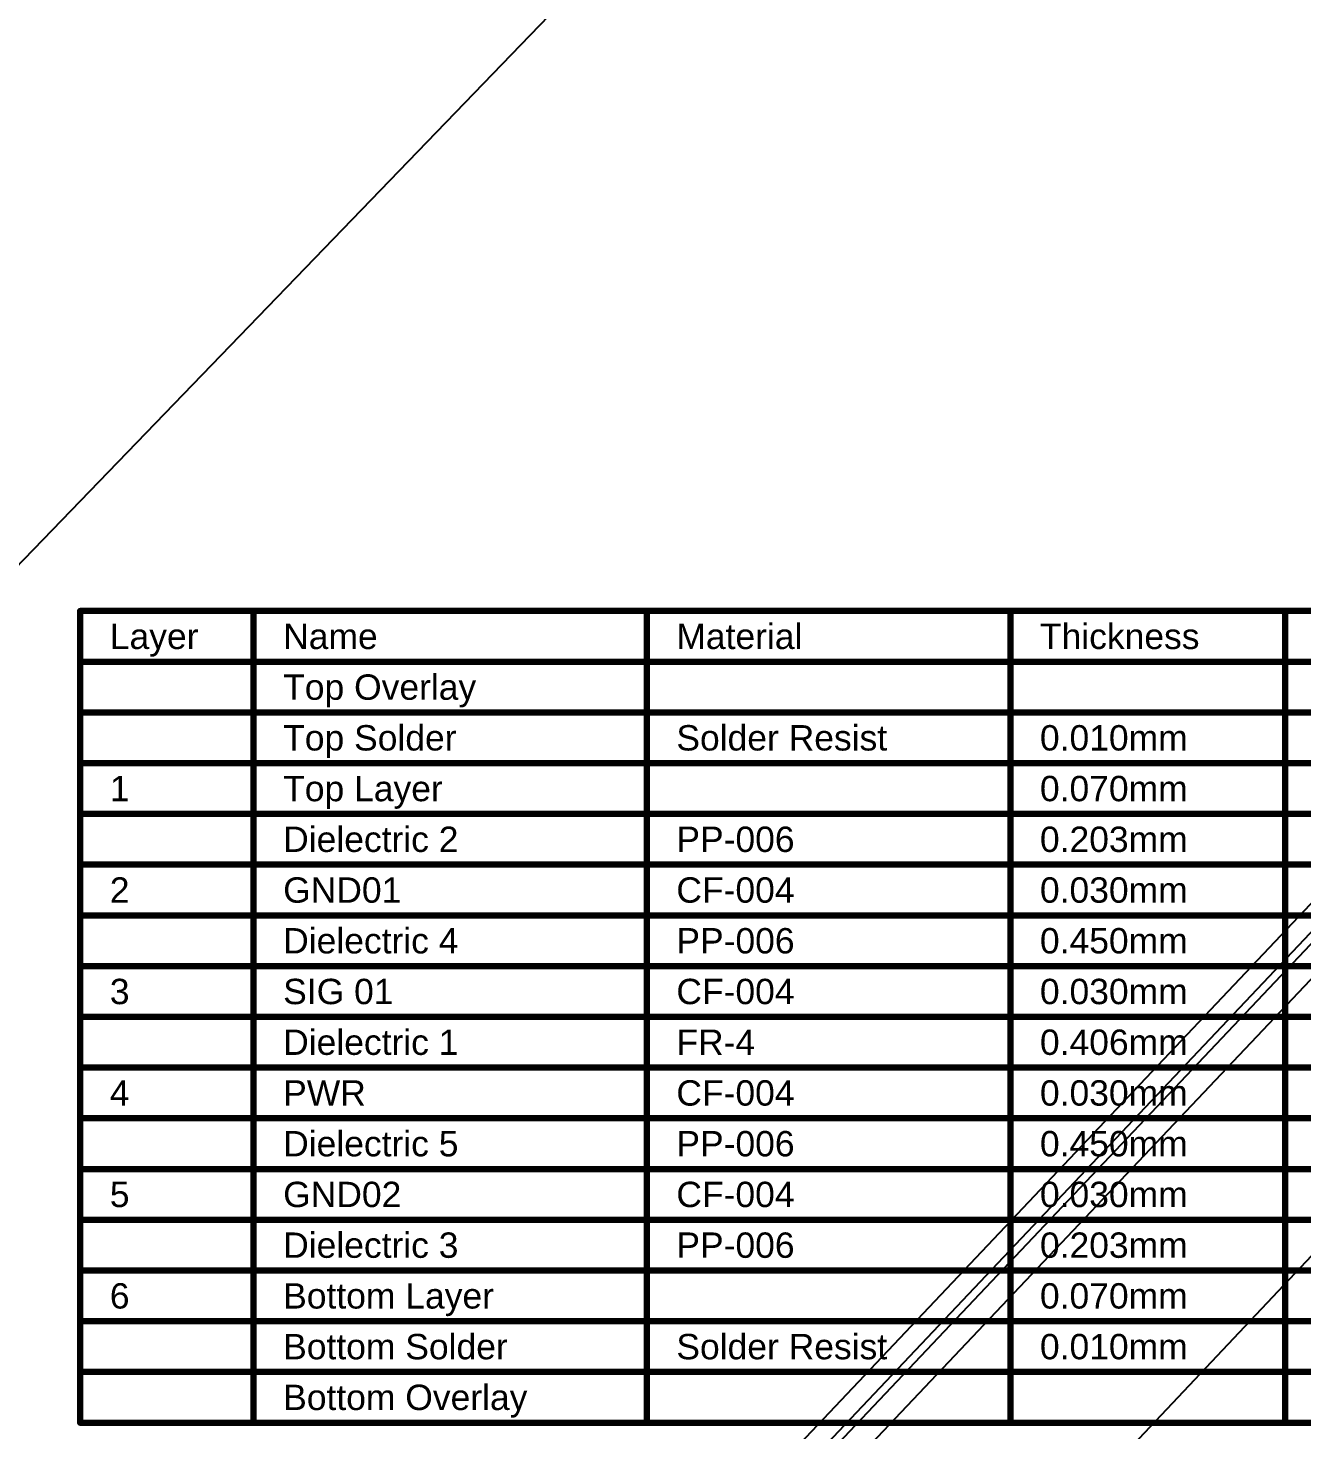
# Model space of a CAD drawing. Header units: inches. Extents: x 0 to 5379, y 0 to 5429.
# Drawn here: x 353.1 to 429.6, y 170.7 to 254.9 of the extents above; entities that cross this region are included whole.
import ezdxf

# ---------------------------------------------------------------- set-up
doc = ezdxf.new("R2010")
doc.units = ezdxf.units.IN
for name, color, linetype in [('Bottom Solder', 6, 'Continuous'), ('Fabrication', 76, 'Continuous'), ('Top Solder', 216, 'Continuous')]:
    doc.layers.add(name, color=color, linetype=linetype)
doc.styles.add('Arial', font='', dxfattribs={"height": 0.2})
doc.styles.get('Arial').set_extended_font_data('Arial')

# ---------------------------------------------------------------- blocks, each defined once
blk = doc.blocks.new('P____DI_3333_8_125')
at = {"layer": 'Top Solder'}
blk.add_line((0.102, -1.238), (-5064.815, -5372.221), dxfattribs=at)
blk = doc.blocks.new('13_WQFN_HR__3_2__149')
at = {"layer": 'Top Solder'}
for p in [(-0.423, 1.047), (1.31, 1.075), (-0.423, -1.678), (1.302, -1.253)]:
    blk.add_line(p, (5373.4, -5085.409), dxfattribs=at)

msp = doc.modelspace()

# ---------------------------------------------------------------- linework, layer by layer
at = {"layer": 'Bottom Solder'}
msp.add_line((350.027, 220.045), (5379.208, 5429.208), dxfattribs=at)
at = {"layer": 'Fabrication'}
for points in [[(356.267, 219.896, 0.381, 0.381, 0), (471.552, 219.896, 0.381, 0.381, 0)], [(356.267, 171.128, 0.381, 0.381, 0), (356.267, 219.896, 0.381, 0.381, 0)], [(366.678, 171.128, 0.381, 0.381, 0), (366.678, 219.896, 0.381, 0.381, 0)], [(390.294, 171.128, 0.381, 0.381, 0), (390.294, 219.896, 0.381, 0.381, 0)], [(412.132, 171.128, 0.381, 0.381, 0), (412.132, 219.896, 0.381, 0.381, 0)], [(428.638, 171.128, 0.381, 0.381, 0), (428.638, 219.896, 0.381, 0.381, 0)], [(356.267, 216.848, 0.381, 0.381, 0), (471.552, 216.848, 0.381, 0.381, 0)], [(356.267, 213.8, 0.381, 0.381, 0), (366.678, 213.8, 0.381, 0.381, 0)], [(366.678, 213.8, 0.381, 0.381, 0), (390.294, 213.8, 0.381, 0.381, 0)], [(390.294, 213.8, 0.381, 0.381, 0), (412.132, 213.8, 0.381, 0.381, 0)], [(412.132, 213.8, 0.381, 0.381, 0), (428.638, 213.8, 0.381, 0.381, 0)], [(428.638, 213.8, 0.381, 0.381, 0), (443.112, 213.8, 0.381, 0.381, 0)], [(356.267, 210.752, 0.381, 0.381, 0), (366.678, 210.752, 0.381, 0.381, 0)], [(366.678, 210.752, 0.381, 0.381, 0), (390.294, 210.752, 0.381, 0.381, 0)], [(390.294, 210.752, 0.381, 0.381, 0), (412.132, 210.752, 0.381, 0.381, 0)], [(412.132, 210.752, 0.381, 0.381, 0), (428.638, 210.752, 0.381, 0.381, 0)], [(428.638, 210.752, 0.381, 0.381, 0), (443.112, 210.752, 0.381, 0.381, 0)], [(356.267, 207.704, 0.381, 0.381, 0), (366.678, 207.704, 0.381, 0.381, 0)], [(366.678, 207.704, 0.381, 0.381, 0), (390.294, 207.704, 0.381, 0.381, 0)], [(390.294, 207.704, 0.381, 0.381, 0), (412.132, 207.704, 0.381, 0.381, 0)], [(412.132, 207.704, 0.381, 0.381, 0), (428.638, 207.704, 0.381, 0.381, 0)], [(428.638, 207.704, 0.381, 0.381, 0), (443.112, 207.704, 0.381, 0.381, 0)], [(356.267, 204.656, 0.381, 0.381, 0), (366.678, 204.656, 0.381, 0.381, 0)], [(366.678, 204.656, 0.381, 0.381, 0), (390.294, 204.656, 0.381, 0.381, 0)], [(390.294, 204.656, 0.381, 0.381, 0), (412.132, 204.656, 0.381, 0.381, 0)], [(412.132, 204.656, 0.381, 0.381, 0), (428.638, 204.656, 0.381, 0.381, 0)], [(428.638, 204.656, 0.381, 0.381, 0), (443.112, 204.656, 0.381, 0.381, 0)], [(356.267, 201.608, 0.381, 0.381, 0), (366.678, 201.608, 0.381, 0.381, 0)], [(366.678, 201.608, 0.381, 0.381, 0), (390.294, 201.608, 0.381, 0.381, 0)], [(390.294, 201.608, 0.381, 0.381, 0), (412.132, 201.608, 0.381, 0.381, 0)], [(412.132, 201.608, 0.381, 0.381, 0), (428.638, 201.608, 0.381, 0.381, 0)], [(428.638, 201.608, 0.381, 0.381, 0), (443.112, 201.608, 0.381, 0.381, 0)], [(356.267, 198.56, 0.381, 0.381, 0), (366.678, 198.56, 0.381, 0.381, 0)], [(366.678, 198.56, 0.381, 0.381, 0), (390.294, 198.56, 0.381, 0.381, 0)], [(390.294, 198.56, 0.381, 0.381, 0), (412.132, 198.56, 0.381, 0.381, 0)], [(412.132, 198.56, 0.381, 0.381, 0), (428.638, 198.56, 0.381, 0.381, 0)], [(428.638, 198.56, 0.381, 0.381, 0), (443.112, 198.56, 0.381, 0.381, 0)], [(356.267, 195.512, 0.381, 0.381, 0), (366.678, 195.512, 0.381, 0.381, 0)], [(366.678, 195.512, 0.381, 0.381, 0), (390.294, 195.512, 0.381, 0.381, 0)], [(390.294, 195.512, 0.381, 0.381, 0), (412.132, 195.512, 0.381, 0.381, 0)], [(412.132, 195.512, 0.381, 0.381, 0), (428.638, 195.512, 0.381, 0.381, 0)], [(428.638, 195.512, 0.381, 0.381, 0), (443.112, 195.512, 0.381, 0.381, 0)], [(356.267, 192.464, 0.381, 0.381, 0), (366.678, 192.464, 0.381, 0.381, 0)], [(366.678, 192.464, 0.381, 0.381, 0), (390.294, 192.464, 0.381, 0.381, 0)], [(390.294, 192.464, 0.381, 0.381, 0), (412.132, 192.464, 0.381, 0.381, 0)], [(412.132, 192.464, 0.381, 0.381, 0), (428.638, 192.464, 0.381, 0.381, 0)], [(428.638, 192.464, 0.381, 0.381, 0), (443.112, 192.464, 0.381, 0.381, 0)], [(356.267, 189.416, 0.381, 0.381, 0), (366.678, 189.416, 0.381, 0.381, 0)], [(366.678, 189.416, 0.381, 0.381, 0), (390.294, 189.416, 0.381, 0.381, 0)], [(390.294, 189.416, 0.381, 0.381, 0), (412.132, 189.416, 0.381, 0.381, 0)], [(412.132, 189.416, 0.381, 0.381, 0), (428.638, 189.416, 0.381, 0.381, 0)], [(428.638, 189.416, 0.381, 0.381, 0), (443.112, 189.416, 0.381, 0.381, 0)], [(356.267, 186.368, 0.381, 0.381, 0), (366.678, 186.368, 0.381, 0.381, 0)], [(366.678, 186.368, 0.381, 0.381, 0), (390.294, 186.368, 0.381, 0.381, 0)], [(390.294, 186.368, 0.381, 0.381, 0), (412.132, 186.368, 0.381, 0.381, 0)], [(412.132, 186.368, 0.381, 0.381, 0), (428.638, 186.368, 0.381, 0.381, 0)], [(428.638, 186.368, 0.381, 0.381, 0), (443.112, 186.368, 0.381, 0.381, 0)], [(356.267, 183.32, 0.381, 0.381, 0), (366.678, 183.32, 0.381, 0.381, 0)], [(366.678, 183.32, 0.381, 0.381, 0), (390.294, 183.32, 0.381, 0.381, 0)], [(390.294, 183.32, 0.381, 0.381, 0), (412.132, 183.32, 0.381, 0.381, 0)], [(412.132, 183.32, 0.381, 0.381, 0), (428.638, 183.32, 0.381, 0.381, 0)], [(428.638, 183.32, 0.381, 0.381, 0), (443.112, 183.32, 0.381, 0.381, 0)], [(356.267, 180.272, 0.381, 0.381, 0), (366.678, 180.272, 0.381, 0.381, 0)], [(366.678, 180.272, 0.381, 0.381, 0), (390.294, 180.272, 0.381, 0.381, 0)], [(390.294, 180.272, 0.381, 0.381, 0), (412.132, 180.272, 0.381, 0.381, 0)], [(412.132, 180.272, 0.381, 0.381, 0), (428.638, 180.272, 0.381, 0.381, 0)], [(428.638, 180.272, 0.381, 0.381, 0), (443.112, 180.272, 0.381, 0.381, 0)], [(356.267, 177.224, 0.381, 0.381, 0), (366.678, 177.224, 0.381, 0.381, 0)], [(366.678, 177.224, 0.381, 0.381, 0), (390.294, 177.224, 0.381, 0.381, 0)], [(390.294, 177.224, 0.381, 0.381, 0), (412.132, 177.224, 0.381, 0.381, 0)], [(412.132, 177.224, 0.381, 0.381, 0), (428.638, 177.224, 0.381, 0.381, 0)], [(428.638, 177.224, 0.381, 0.381, 0), (443.112, 177.224, 0.381, 0.381, 0)], [(356.267, 174.176, 0.381, 0.381, 0), (366.678, 174.176, 0.381, 0.381, 0)], [(366.678, 174.176, 0.381, 0.381, 0), (390.294, 174.176, 0.381, 0.381, 0)], [(390.294, 174.176, 0.381, 0.381, 0), (412.132, 174.176, 0.381, 0.381, 0)], [(412.132, 174.176, 0.381, 0.381, 0), (428.638, 174.176, 0.381, 0.381, 0)], [(428.638, 174.176, 0.381, 0.381, 0), (443.112, 174.176, 0.381, 0.381, 0)], [(356.267, 171.128, 0.381, 0.381, 0), (366.678, 171.128, 0.381, 0.381, 0)], [(366.678, 171.128, 0.381, 0.381, 0), (390.294, 171.128, 0.381, 0.381, 0)], [(390.294, 171.128, 0.381, 0.381, 0), (412.132, 171.128, 0.381, 0.381, 0)], [(412.132, 171.128, 0.381, 0.381, 0), (428.638, 171.128, 0.381, 0.381, 0)], [(428.638, 171.128, 0.381, 0.381, 0), (443.112, 171.128, 0.381, 0.381, 0)]]:
    msp.add_lwpolyline(points, format="xyseb", dxfattribs=at)
for points in [[(356.171, 219.896, 0.191, 0.191, 1), (356.362, 219.896, 0.191, 0.191, 1)], [(356.171, 219.896, 0.191, 0.191, 1), (356.362, 219.896, 0.191, 0.191, 1)], [(366.583, 219.896, 0.191, 0.191, 1), (366.774, 219.896, 0.191, 0.191, 1)], [(390.199, 219.896, 0.191, 0.191, 1), (390.389, 219.896, 0.191, 0.191, 1)], [(412.037, 219.896, 0.191, 0.191, 1), (412.227, 219.896, 0.191, 0.191, 1)], [(428.542, 219.896, 0.191, 0.191, 1), (428.733, 219.896, 0.191, 0.191, 1)], [(356.171, 216.848, 0.191, 0.191, 1), (356.362, 216.848, 0.191, 0.191, 1)], [(356.171, 213.8, 0.191, 0.191, 1), (356.362, 213.8, 0.191, 0.191, 1)], [(366.583, 213.8, 0.191, 0.191, 1), (366.774, 213.8, 0.191, 0.191, 1)], [(366.583, 213.8, 0.191, 0.191, 1), (366.774, 213.8, 0.191, 0.191, 1)], [(390.199, 213.8, 0.191, 0.191, 1), (390.389, 213.8, 0.191, 0.191, 1)], [(390.199, 213.8, 0.191, 0.191, 1), (390.389, 213.8, 0.191, 0.191, 1)], [(412.037, 213.8, 0.191, 0.191, 1), (412.227, 213.8, 0.191, 0.191, 1)], [(412.037, 213.8, 0.191, 0.191, 1), (412.227, 213.8, 0.191, 0.191, 1)], [(428.542, 213.8, 0.191, 0.191, 1), (428.733, 213.8, 0.191, 0.191, 1)], [(428.542, 213.8, 0.191, 0.191, 1), (428.733, 213.8, 0.191, 0.191, 1)], [(356.171, 210.752, 0.191, 0.191, 1), (356.362, 210.752, 0.191, 0.191, 1)], [(366.583, 210.752, 0.191, 0.191, 1), (366.774, 210.752, 0.191, 0.191, 1)], [(366.583, 210.752, 0.191, 0.191, 1), (366.774, 210.752, 0.191, 0.191, 1)], [(390.199, 210.752, 0.191, 0.191, 1), (390.389, 210.752, 0.191, 0.191, 1)], [(390.199, 210.752, 0.191, 0.191, 1), (390.389, 210.752, 0.191, 0.191, 1)], [(412.037, 210.752, 0.191, 0.191, 1), (412.227, 210.752, 0.191, 0.191, 1)], [(412.037, 210.752, 0.191, 0.191, 1), (412.227, 210.752, 0.191, 0.191, 1)], [(428.542, 210.752, 0.191, 0.191, 1), (428.733, 210.752, 0.191, 0.191, 1)], [(428.542, 210.752, 0.191, 0.191, 1), (428.733, 210.752, 0.191, 0.191, 1)], [(356.171, 207.704, 0.191, 0.191, 1), (356.362, 207.704, 0.191, 0.191, 1)], [(366.583, 207.704, 0.191, 0.191, 1), (366.774, 207.704, 0.191, 0.191, 1)], [(366.583, 207.704, 0.191, 0.191, 1), (366.774, 207.704, 0.191, 0.191, 1)], [(390.199, 207.704, 0.191, 0.191, 1), (390.389, 207.704, 0.191, 0.191, 1)], [(390.199, 207.704, 0.191, 0.191, 1), (390.389, 207.704, 0.191, 0.191, 1)], [(412.037, 207.704, 0.191, 0.191, 1), (412.227, 207.704, 0.191, 0.191, 1)], [(412.037, 207.704, 0.191, 0.191, 1), (412.227, 207.704, 0.191, 0.191, 1)], [(428.542, 207.704, 0.191, 0.191, 1), (428.733, 207.704, 0.191, 0.191, 1)], [(428.542, 207.704, 0.191, 0.191, 1), (428.733, 207.704, 0.191, 0.191, 1)], [(356.171, 204.656, 0.191, 0.191, 1), (356.362, 204.656, 0.191, 0.191, 1)], [(366.583, 204.656, 0.191, 0.191, 1), (366.774, 204.656, 0.191, 0.191, 1)], [(366.583, 204.656, 0.191, 0.191, 1), (366.774, 204.656, 0.191, 0.191, 1)], [(390.199, 204.656, 0.191, 0.191, 1), (390.389, 204.656, 0.191, 0.191, 1)], [(390.199, 204.656, 0.191, 0.191, 1), (390.389, 204.656, 0.191, 0.191, 1)], [(412.037, 204.656, 0.191, 0.191, 1), (412.227, 204.656, 0.191, 0.191, 1)], [(412.037, 204.656, 0.191, 0.191, 1), (412.227, 204.656, 0.191, 0.191, 1)], [(428.542, 204.656, 0.191, 0.191, 1), (428.733, 204.656, 0.191, 0.191, 1)], [(428.542, 204.656, 0.191, 0.191, 1), (428.733, 204.656, 0.191, 0.191, 1)], [(356.171, 201.608, 0.191, 0.191, 1), (356.362, 201.608, 0.191, 0.191, 1)], [(366.583, 201.608, 0.191, 0.191, 1), (366.774, 201.608, 0.191, 0.191, 1)], [(366.583, 201.608, 0.191, 0.191, 1), (366.774, 201.608, 0.191, 0.191, 1)], [(390.199, 201.608, 0.191, 0.191, 1), (390.389, 201.608, 0.191, 0.191, 1)], [(390.199, 201.608, 0.191, 0.191, 1), (390.389, 201.608, 0.191, 0.191, 1)], [(412.037, 201.608, 0.191, 0.191, 1), (412.227, 201.608, 0.191, 0.191, 1)], [(412.037, 201.608, 0.191, 0.191, 1), (412.227, 201.608, 0.191, 0.191, 1)], [(428.542, 201.608, 0.191, 0.191, 1), (428.733, 201.608, 0.191, 0.191, 1)], [(428.542, 201.608, 0.191, 0.191, 1), (428.733, 201.608, 0.191, 0.191, 1)], [(356.171, 198.56, 0.191, 0.191, 1), (356.362, 198.56, 0.191, 0.191, 1)], [(366.583, 198.56, 0.191, 0.191, 1), (366.774, 198.56, 0.191, 0.191, 1)], [(366.583, 198.56, 0.191, 0.191, 1), (366.774, 198.56, 0.191, 0.191, 1)], [(390.199, 198.56, 0.191, 0.191, 1), (390.389, 198.56, 0.191, 0.191, 1)], [(390.199, 198.56, 0.191, 0.191, 1), (390.389, 198.56, 0.191, 0.191, 1)], [(412.037, 198.56, 0.191, 0.191, 1), (412.227, 198.56, 0.191, 0.191, 1)], [(412.037, 198.56, 0.191, 0.191, 1), (412.227, 198.56, 0.191, 0.191, 1)], [(428.542, 198.56, 0.191, 0.191, 1), (428.733, 198.56, 0.191, 0.191, 1)], [(428.542, 198.56, 0.191, 0.191, 1), (428.733, 198.56, 0.191, 0.191, 1)], [(356.171, 195.512, 0.191, 0.191, 1), (356.362, 195.512, 0.191, 0.191, 1)], [(366.583, 195.512, 0.191, 0.191, 1), (366.774, 195.512, 0.191, 0.191, 1)], [(366.583, 195.512, 0.191, 0.191, 1), (366.774, 195.512, 0.191, 0.191, 1)], [(390.199, 195.512, 0.191, 0.191, 1), (390.389, 195.512, 0.191, 0.191, 1)], [(390.199, 195.512, 0.191, 0.191, 1), (390.389, 195.512, 0.191, 0.191, 1)], [(412.037, 195.512, 0.191, 0.191, 1), (412.227, 195.512, 0.191, 0.191, 1)], [(412.037, 195.512, 0.191, 0.191, 1), (412.227, 195.512, 0.191, 0.191, 1)], [(428.542, 195.512, 0.191, 0.191, 1), (428.733, 195.512, 0.191, 0.191, 1)], [(428.542, 195.512, 0.191, 0.191, 1), (428.733, 195.512, 0.191, 0.191, 1)], [(356.171, 192.464, 0.191, 0.191, 1), (356.362, 192.464, 0.191, 0.191, 1)], [(366.583, 192.464, 0.191, 0.191, 1), (366.774, 192.464, 0.191, 0.191, 1)], [(366.583, 192.464, 0.191, 0.191, 1), (366.774, 192.464, 0.191, 0.191, 1)], [(390.199, 192.464, 0.191, 0.191, 1), (390.389, 192.464, 0.191, 0.191, 1)], [(390.199, 192.464, 0.191, 0.191, 1), (390.389, 192.464, 0.191, 0.191, 1)], [(412.037, 192.464, 0.191, 0.191, 1), (412.227, 192.464, 0.191, 0.191, 1)], [(412.037, 192.464, 0.191, 0.191, 1), (412.227, 192.464, 0.191, 0.191, 1)], [(428.542, 192.464, 0.191, 0.191, 1), (428.733, 192.464, 0.191, 0.191, 1)], [(428.542, 192.464, 0.191, 0.191, 1), (428.733, 192.464, 0.191, 0.191, 1)], [(356.171, 189.416, 0.191, 0.191, 1), (356.362, 189.416, 0.191, 0.191, 1)], [(366.583, 189.416, 0.191, 0.191, 1), (366.774, 189.416, 0.191, 0.191, 1)], [(366.583, 189.416, 0.191, 0.191, 1), (366.774, 189.416, 0.191, 0.191, 1)], [(390.199, 189.416, 0.191, 0.191, 1), (390.389, 189.416, 0.191, 0.191, 1)], [(390.199, 189.416, 0.191, 0.191, 1), (390.389, 189.416, 0.191, 0.191, 1)], [(412.037, 189.416, 0.191, 0.191, 1), (412.227, 189.416, 0.191, 0.191, 1)], [(412.037, 189.416, 0.191, 0.191, 1), (412.227, 189.416, 0.191, 0.191, 1)], [(428.542, 189.416, 0.191, 0.191, 1), (428.733, 189.416, 0.191, 0.191, 1)], [(428.542, 189.416, 0.191, 0.191, 1), (428.733, 189.416, 0.191, 0.191, 1)], [(356.171, 186.368, 0.191, 0.191, 1), (356.362, 186.368, 0.191, 0.191, 1)], [(366.583, 186.368, 0.191, 0.191, 1), (366.774, 186.368, 0.191, 0.191, 1)], [(366.583, 186.368, 0.191, 0.191, 1), (366.774, 186.368, 0.191, 0.191, 1)], [(390.199, 186.368, 0.191, 0.191, 1), (390.389, 186.368, 0.191, 0.191, 1)], [(390.199, 186.368, 0.191, 0.191, 1), (390.389, 186.368, 0.191, 0.191, 1)], [(412.037, 186.368, 0.191, 0.191, 1), (412.227, 186.368, 0.191, 0.191, 1)], [(412.037, 186.368, 0.191, 0.191, 1), (412.227, 186.368, 0.191, 0.191, 1)], [(428.542, 186.368, 0.191, 0.191, 1), (428.733, 186.368, 0.191, 0.191, 1)], [(428.542, 186.368, 0.191, 0.191, 1), (428.733, 186.368, 0.191, 0.191, 1)], [(356.171, 183.32, 0.191, 0.191, 1), (356.362, 183.32, 0.191, 0.191, 1)], [(366.583, 183.32, 0.191, 0.191, 1), (366.774, 183.32, 0.191, 0.191, 1)], [(366.583, 183.32, 0.191, 0.191, 1), (366.774, 183.32, 0.191, 0.191, 1)], [(390.199, 183.32, 0.191, 0.191, 1), (390.389, 183.32, 0.191, 0.191, 1)], [(390.199, 183.32, 0.191, 0.191, 1), (390.389, 183.32, 0.191, 0.191, 1)], [(412.037, 183.32, 0.191, 0.191, 1), (412.227, 183.32, 0.191, 0.191, 1)], [(412.037, 183.32, 0.191, 0.191, 1), (412.227, 183.32, 0.191, 0.191, 1)], [(428.542, 183.32, 0.191, 0.191, 1), (428.733, 183.32, 0.191, 0.191, 1)], [(428.542, 183.32, 0.191, 0.191, 1), (428.733, 183.32, 0.191, 0.191, 1)], [(356.171, 180.272, 0.191, 0.191, 1), (356.362, 180.272, 0.191, 0.191, 1)], [(366.583, 180.272, 0.191, 0.191, 1), (366.774, 180.272, 0.191, 0.191, 1)], [(366.583, 180.272, 0.191, 0.191, 1), (366.774, 180.272, 0.191, 0.191, 1)], [(390.199, 180.272, 0.191, 0.191, 1), (390.389, 180.272, 0.191, 0.191, 1)], [(390.199, 180.272, 0.191, 0.191, 1), (390.389, 180.272, 0.191, 0.191, 1)], [(412.037, 180.272, 0.191, 0.191, 1), (412.227, 180.272, 0.191, 0.191, 1)], [(412.037, 180.272, 0.191, 0.191, 1), (412.227, 180.272, 0.191, 0.191, 1)], [(428.542, 180.272, 0.191, 0.191, 1), (428.733, 180.272, 0.191, 0.191, 1)], [(428.542, 180.272, 0.191, 0.191, 1), (428.733, 180.272, 0.191, 0.191, 1)], [(356.171, 177.224, 0.191, 0.191, 1), (356.362, 177.224, 0.191, 0.191, 1)], [(366.583, 177.224, 0.191, 0.191, 1), (366.774, 177.224, 0.191, 0.191, 1)], [(366.583, 177.224, 0.191, 0.191, 1), (366.774, 177.224, 0.191, 0.191, 1)], [(390.199, 177.224, 0.191, 0.191, 1), (390.389, 177.224, 0.191, 0.191, 1)], [(390.199, 177.224, 0.191, 0.191, 1), (390.389, 177.224, 0.191, 0.191, 1)], [(412.037, 177.224, 0.191, 0.191, 1), (412.227, 177.224, 0.191, 0.191, 1)], [(412.037, 177.224, 0.191, 0.191, 1), (412.227, 177.224, 0.191, 0.191, 1)], [(428.542, 177.224, 0.191, 0.191, 1), (428.733, 177.224, 0.191, 0.191, 1)], [(428.542, 177.224, 0.191, 0.191, 1), (428.733, 177.224, 0.191, 0.191, 1)], [(356.171, 174.176, 0.191, 0.191, 1), (356.362, 174.176, 0.191, 0.191, 1)], [(366.583, 174.176, 0.191, 0.191, 1), (366.774, 174.176, 0.191, 0.191, 1)], [(366.583, 174.176, 0.191, 0.191, 1), (366.774, 174.176, 0.191, 0.191, 1)], [(390.199, 174.176, 0.191, 0.191, 1), (390.389, 174.176, 0.191, 0.191, 1)], [(390.199, 174.176, 0.191, 0.191, 1), (390.389, 174.176, 0.191, 0.191, 1)], [(412.037, 174.176, 0.191, 0.191, 1), (412.227, 174.176, 0.191, 0.191, 1)], [(412.037, 174.176, 0.191, 0.191, 1), (412.227, 174.176, 0.191, 0.191, 1)], [(428.542, 174.176, 0.191, 0.191, 1), (428.733, 174.176, 0.191, 0.191, 1)], [(428.542, 174.176, 0.191, 0.191, 1), (428.733, 174.176, 0.191, 0.191, 1)], [(356.171, 171.128, 0.191, 0.191, 1), (356.362, 171.128, 0.191, 0.191, 1)], [(356.171, 171.128, 0.191, 0.191, 1), (356.362, 171.128, 0.191, 0.191, 1)], [(366.583, 171.128, 0.191, 0.191, 1), (366.774, 171.128, 0.191, 0.191, 1)], [(366.583, 171.128, 0.191, 0.191, 1), (366.774, 171.128, 0.191, 0.191, 1)], [(366.583, 171.128, 0.191, 0.191, 1), (366.774, 171.128, 0.191, 0.191, 1)], [(390.199, 171.128, 0.191, 0.191, 1), (390.389, 171.128, 0.191, 0.191, 1)], [(390.199, 171.128, 0.191, 0.191, 1), (390.389, 171.128, 0.191, 0.191, 1)], [(390.199, 171.128, 0.191, 0.191, 1), (390.389, 171.128, 0.191, 0.191, 1)], [(412.037, 171.128, 0.191, 0.191, 1), (412.227, 171.128, 0.191, 0.191, 1)], [(412.037, 171.128, 0.191, 0.191, 1), (412.227, 171.128, 0.191, 0.191, 1)], [(412.037, 171.128, 0.191, 0.191, 1), (412.227, 171.128, 0.191, 0.191, 1)], [(428.542, 171.128, 0.191, 0.191, 1), (428.733, 171.128, 0.191, 0.191, 1)], [(428.542, 171.128, 0.191, 0.191, 1), (428.733, 171.128, 0.191, 0.191, 1)], [(428.542, 171.128, 0.191, 0.191, 1), (428.733, 171.128, 0.191, 0.191, 1)]]:
    msp.add_lwpolyline(points, format="xyseb", close=True, dxfattribs=at)
at = {"layer": 'Top Solder'}
msp.add_line((350.027, 220.045), (5379.208, 5429.208), dxfattribs=at)

# ---------------------------------------------------------------- block references
for name, p, rotation in [('13_WQFN_HR__3_2__149', (293.8, 55.809), 90), ('P____DI_3333_8_125', (314.394, 56.988), 180)]:
    msp.add_blockref(name, p, dxfattribs=dict(rotation=rotation))

# ---------------------------------------------------------------- texts
at = {"layer": 'Fabrication', "style": 'Arial'}
for s, p in [('Layer', (358.045, 217.61)), ('Name', (368.456, 217.61)), ('Material', (392.072, 217.61)), ('Thickness', (413.91, 217.61)), ('Top Overlay', (368.456, 214.562)), ('Top Solder', (368.456, 211.514)), ('Solder Resist', (392.072, 211.514)), ('0.010mm', (413.91, 211.514)), ('1', (358.045, 208.466)), ('Top Layer', (368.456, 208.466)), ('0.070mm', (413.91, 208.466)), ('Dielectric 2', (368.456, 205.418)), ('PP-006', (392.072, 205.418)), ('0.203mm', (413.91, 205.418)), ('2', (358.045, 202.37)), ('GND01', (368.456, 202.37)), ('CF-004', (392.072, 202.37)), ('0.030mm', (413.91, 202.37)), ('Dielectric 4', (368.456, 199.322)), ('PP-006', (392.072, 199.322)), ('0.450mm', (413.91, 199.322)), ('3', (358.045, 196.274)), ('SIG 01', (368.456, 196.274)), ('CF-004', (392.072, 196.274)), ('0.030mm', (413.91, 196.274)), ('Dielectric 1', (368.456, 193.226)), ('FR-4', (392.072, 193.226)), ('0.406mm', (413.91, 193.226)), ('4', (358.045, 190.178)), ('PWR', (368.456, 190.178)), ('CF-004', (392.072, 190.178)), ('0.030mm', (413.91, 190.178)), ('Dielectric 5', (368.456, 187.13)), ('PP-006', (392.072, 187.13)), ('0.450mm', (413.91, 187.13)), ('5', (358.045, 184.082)), ('GND02', (368.456, 184.082)), ('CF-004', (392.072, 184.082)), ('0.030mm', (413.91, 184.082)), ('Dielectric 3', (368.456, 181.034)), ('PP-006', (392.072, 181.034)), ('0.203mm', (413.91, 181.034)), ('6', (358.045, 177.986)), ('Bottom Layer', (368.456, 177.986)), ('0.070mm', (413.91, 177.986)), ('Bottom Solder', (368.456, 174.938)), ('Solder Resist', (392.072, 174.938)), ('0.010mm', (413.91, 174.938)), ('Bottom Overlay', (368.456, 171.89))]:
    msp.add_text(s, height=1.524, dxfattribs=at).set_placement(p)

doc.saveas('drawing.dxf')
